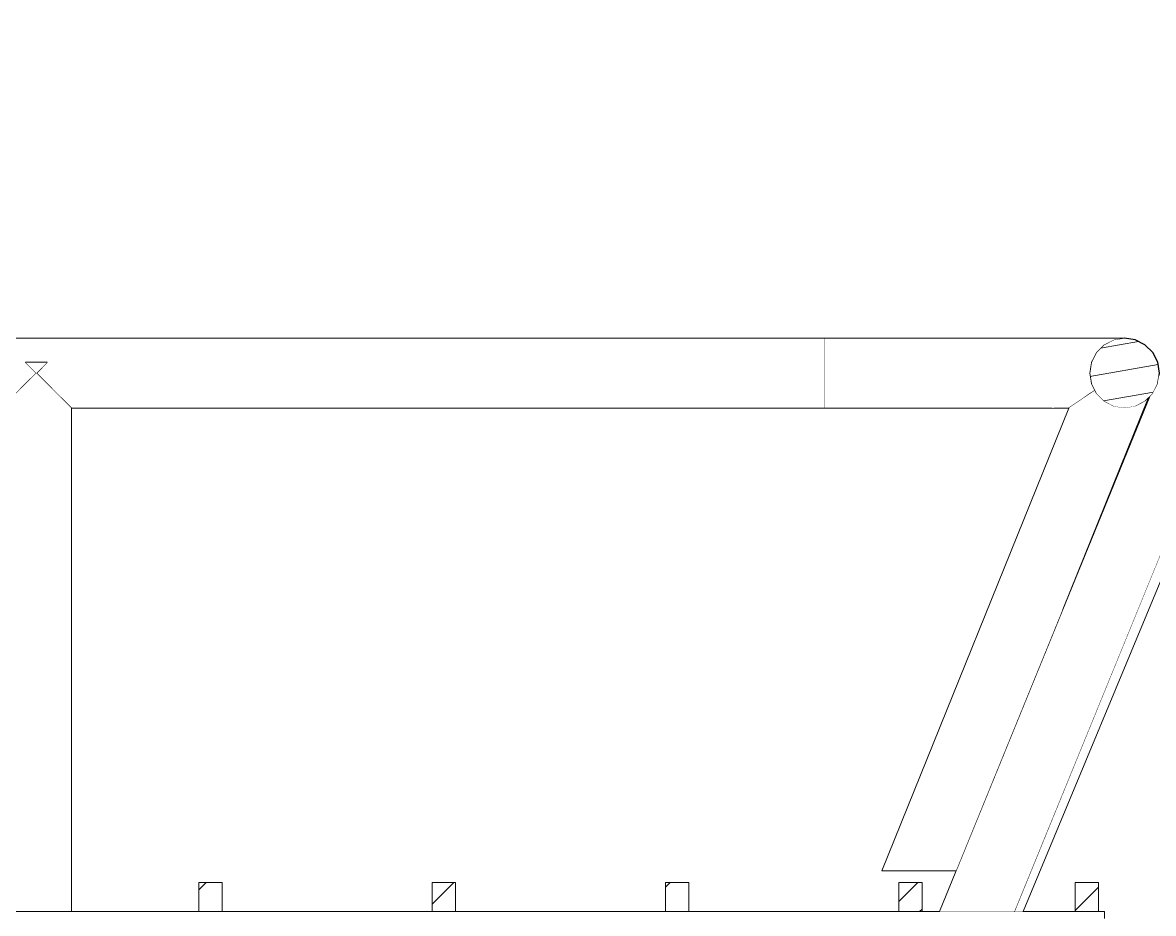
# Model space of a CAD drawing. Header units: millimetres. Extents: x -71878 to 121433, y -67383 to 83273.
# Drawn here: x 14729 to 16668, y -62705 to -61179 of the extents above; entities that cross this region are included whole.
import ezdxf

# ---------------------------------------------------------------- set-up
doc = ezdxf.new("R2010")
doc.units = ezdxf.units.MM
doc.header["$MEASUREMENT"] = 0
doc.set_wipeout_variables(frame=1)
doc.linetypes.add('Wipeout_Contour', pattern=[1000, 0, -1000])
for name, color, linetype in [('COLUMNAS', 7, 'Continuous'), ('ENTIRADO', 7, 'Continuous'), ('Vigas', 7, 'Continuous')]:
    doc.layers.add(name, color=color, linetype=linetype)
doc.layers.add('COLUMNAS_Pluma_Nº__23', color=7, linetype='Continuous', lineweight=5, true_color=0x646464)
doc.layers.add('Vigas_Pluma_Nº__23', color=7, linetype='Continuous', lineweight=5, true_color=0x646464)
doc.layers.add('ENTIRADO_Pluma_Nº__21', color=7, linetype='Continuous', lineweight=5)
doc.layers.add('Vigas_Pluma_Nº__81', color=7, linetype='Continuous', lineweight=30)
pattern_1 = [(45, (-22368.78, -65222.4), (-79.5495, 79.5495), []), (45, (-22395.3, -65195.89), (-79.5495, 79.5495), [])]

msp = doc.modelspace()

# ---------------------------------------------------------------- hatches: boundary and pattern name
at = {"layer": 'Vigas', "linetype": 'Continuous', "lineweight": 0, "true_color": 0xffffff}
h = msp.add_hatch(dxfattribs=at)
h.set_pattern_fill('WOOD_0001', style=0, pattern_type=2)
h.set_pattern_definition([(10, (-22368.785, -65222.404), (-7.81417, 44.31635), [])])
h.paths.add_polyline_path([(16557.907, -61779.333), (16560.844, -61797.874), (16569.366, -61814.6), (16582.64, -61827.874), (16599.366, -61836.396), (16617.907, -61839.332), (16636.448, -61836.396), (16653.174, -61827.874), (16666.448, -61814.6), (16674.971, -61797.874), (16677.907, -61779.333), (16674.971, -61760.791), (16666.448, -61744.065), (16653.174, -61730.791), (16636.448, -61722.269), (16617.907, -61719.332), (16599.366, -61722.269), (16582.64, -61730.791), (16569.366, -61744.065), (16560.844, -61760.791)])

# ---------------------------------------------------------------- linework, layer by layer
at = {"layer": 'ENTIRADO_Pluma_Nº__21', "linetype": 'Continuous'}
for p, q in [((15071.203, -62652.404), (15031.203, -62652.404)), ((15471.203, -62652.404), (15431.203, -62652.404)), ((15871.203, -62652.404), (15831.203, -62652.404)), ((16271.203, -62652.404), (16231.203, -62652.404)), ((16573.779, -62652.404), (16533.779, -62652.404))]:
    msp.add_line(p, q, dxfattribs=at)
at = {"layer": 'Vigas_Pluma_Nº__81', "linetype": 'Continuous', "flags": 128}
msp.add_lwpolyline([(16557.907, -61779.333), (16560.844, -61797.874), (16569.366, -61814.6), (16582.64, -61827.874), (16599.366, -61836.396), (16617.907, -61839.332), (16636.448, -61836.396), (16653.174, -61827.874), (16666.448, -61814.6), (16674.971, -61797.874), (16677.907, -61779.333), (16674.971, -61760.791), (16666.448, -61744.065), (16653.174, -61730.791), (16636.448, -61722.269), (16617.907, -61719.332), (16599.366, -61722.269), (16582.64, -61730.791), (16569.366, -61744.065), (16560.844, -61760.791)], close=True, dxfattribs=at)

# ---------------------------------------------------------------- wipeouts: each hides what was drawn before it
at = {"color": 254, "linetype": 'Wipeout_Contour', "lineweight": 0, "ltscale": 148965.968866}
msp.add_wipeout([(14684.504, -61779.333), (14684.504, -61797.874), (14734.217, -61797.874), (14752.758, -61779.333)], dxfattribs=at).dxf.layer = 'Vigas'
at = {"color": 254, "linetype": 'Wipeout_Contour', "lineweight": 0, "ltscale": 156135.241499}
msp.add_wipeout([(16584.026, -62705.341), (16584.026, -62713.863), (16584.094, -62713.863), (16584.094, -62705.341)], dxfattribs=at).dxf.layer = 'Vigas'

# ---------------------------------------------------------------- next in the draw order: wipeouts: each hides what was drawn before it
at = {"color": 254, "linetype": 'Wipeout_Contour', "lineweight": 0, "ltscale": 223348.804012}
msp.add_wipeout([(14684.504, -61809.719), (14684.504, -61811.184), (14687.919, -61814.599), (14717.491, -61814.599), (14734.217, -61797.874), (14684.504, -61797.874)], dxfattribs=at).dxf.layer = 'Vigas'
at = {"color": 254, "linetype": 'Wipeout_Contour', "lineweight": 0, "ltscale": 155408.809512}
msp.add_wipeout([(16102.795, -61779.333), (16102.791, -61797.874), (16560.841, -61797.855), (16560.698, -61796.955)], dxfattribs=at).dxf.layer = 'Vigas'
at = {"color": 254, "linetype": 'Wipeout_Contour', "lineweight": 0, "ltscale": 156136.717725}
msp.add_wipeout([(16584.026, -62702.404), (16584.026, -62705.341), (16584.094, -62705.341), (16584.094, -62702.404)], dxfattribs=at).dxf.layer = 'Vigas'

# ---------------------------------------------------------------- next in the draw order: linework, layer by layer
at = {"layer": 'Vigas_Pluma_Nº__23', "linetype": 'Continuous'}
for p, q in [((14717.491, -61814.599), (14734.217, -61797.874)), ((16584.026, -62702.404), (16584.094, -62702.404)), ((16584.094, -62702.404), (16584.094, -62705.341)), ((16584.094, -62705.341), (16584.094, -62713.863))]:
    msp.add_line(p, q, dxfattribs=at)

# ---------------------------------------------------------------- next in the draw order: wipeouts: each hides what was drawn before it
at = {"color": 254, "linetype": 'Wipeout_Contour', "lineweight": 0, "ltscale": 155410.069471}
msp.add_wipeout([(16102.791, -61760.791), (16102.795, -61779.333), (16557.907, -61779.333), (16558.214, -61777.396)], dxfattribs=at).dxf.layer = 'Vigas'
at = {"color": 254, "linetype": 'Wipeout_Contour', "lineweight": 0, "ltscale": 116323.263468}
msp.add_wipeout([(16559.252, -61814.57), (16102.791, -61797.874), (16102.78, -61814.6)], dxfattribs=at).dxf.layer = 'Vigas'

# ---------------------------------------------------------------- next in the draw order: wipeouts: each hides what was drawn before it
at = {"color": 254, "linetype": 'Wipeout_Contour', "lineweight": 0, "ltscale": 155431.934144}
msp.add_wipeout([(16102.78, -61744.065), (16102.791, -61760.791), (16560.844, -61760.791), (16569.366, -61744.065)], dxfattribs=at).dxf.layer = 'Vigas'
at = {"color": 254, "linetype": 'Wipeout_Contour', "lineweight": 0, "ltscale": 116783.458255}
msp.add_wipeout([(16102.795, -61779.333), (16560.698, -61796.955), (16557.907, -61779.333)], dxfattribs=at).dxf.layer = 'Vigas'
at = {"color": 254, "linetype": 'Wipeout_Contour', "lineweight": 0, "ltscale": 116299.824241}
msp.add_wipeout([(16102.763, -61827.874), (16539.571, -61827.849), (16102.78, -61814.6)], dxfattribs=at).dxf.layer = 'Vigas'

# ---------------------------------------------------------------- next in the draw order: wipeouts: each hides what was drawn before it
at = {"color": 254, "linetype": 'Wipeout_Contour', "lineweight": 0, "ltscale": 155458.992882}
msp.add_wipeout([(16102.763, -61730.791), (16102.78, -61744.065), (16569.366, -61744.065), (16582.64, -61730.791)], dxfattribs=at).dxf.layer = 'Vigas'
at = {"color": 254, "linetype": 'Wipeout_Contour', "lineweight": 0, "ltscale": 116788.919103}
msp.add_wipeout([(16102.791, -61760.791), (16558.214, -61777.396), (16560.844, -61760.791)], dxfattribs=at).dxf.layer = 'Vigas'
at = {"color": 254, "linetype": 'Wipeout_Contour', "lineweight": 0, "ltscale": 194943.994193}
msp.add_wipeout([(16560.841, -61797.855), (16102.791, -61797.874), (16559.252, -61814.57), (16566.769, -61809.502), (16560.844, -61797.874)], dxfattribs=at).dxf.layer = 'Vigas'
at = {"color": 254, "linetype": 'Wipeout_Contour', "lineweight": 0, "ltscale": 233341.208649}
msp.add_wipeout([(16102.741, -61836.396), (16102.717, -61839.332), (16522.574, -61839.327), (16509.004, -61839.233), (16498.91, -61839.233), (16508.73, -61839.231)], dxfattribs=at).dxf.layer = 'Vigas'

# ---------------------------------------------------------------- next in the draw order: linework, layer by layer
at = {"layer": 'Vigas_Pluma_Nº__23', "linetype": 'Continuous'}
for p, q in [((16102.791, -61760.791), (16102.78, -61744.065)), ((16102.795, -61779.333), (16102.791, -61760.791)), ((16102.791, -61797.874), (16102.795, -61779.333))]:
    msp.add_line(p, q, dxfattribs=at)

# ---------------------------------------------------------------- next in the draw order: wipeouts: each hides what was drawn before it
at = {"color": 254, "linetype": 'Wipeout_Contour', "lineweight": 0, "ltscale": 155492.753571}
msp.add_wipeout([(16102.741, -61722.269), (16102.763, -61730.791), (16582.64, -61730.791), (16599.366, -61722.269)], dxfattribs=at).dxf.layer = 'Vigas'
at = {"color": 254, "linetype": 'Wipeout_Contour', "lineweight": 0, "ltscale": 116284.53676}
msp.add_wipeout([(16526.932, -61836.38), (16102.763, -61827.874), (16102.741, -61836.396)], dxfattribs=at).dxf.layer = 'Vigas'

# ---------------------------------------------------------------- next in the draw order: wipeouts: each hides what was drawn before it
at = {"color": 254, "linetype": 'Wipeout_Contour', "lineweight": 0, "ltscale": 155529.905228}
msp.add_wipeout([(16617.915, -61719.332), (16102.717, -61719.332), (16102.741, -61722.269), (16599.366, -61722.269)], dxfattribs=at).dxf.layer = 'Vigas'
at = {"color": 254, "linetype": 'Wipeout_Contour', "lineweight": 0, "ltscale": 233911.394843}
msp.add_wipeout([(16102.78, -61814.6), (16539.571, -61827.849), (16540.493, -61827.226), (16527.035, -61827.231), (16540.515, -61827.212), (16559.252, -61814.57)], dxfattribs=at).dxf.layer = 'Vigas'

# ---------------------------------------------------------------- next in the draw order: linework, layer by layer
at = {"layer": 'Vigas_Pluma_Nº__23', "linetype": 'Continuous'}
for p, q in [((16102.717, -61719.332), (16102.716, -61719.373)), ((16102.741, -61722.269), (16102.717, -61719.332)), ((16617.923, -61719.332), (16102.717, -61719.332)), ((16617.923, -61719.332), (16601.368, -61719.332)), ((16102.763, -61730.791), (16102.741, -61722.269)), ((16102.78, -61744.065), (16102.763, -61730.791)), ((16102.78, -61814.6), (16102.791, -61797.874)), ((16559.252, -61814.57), (16559.253, -61814.569)), ((16566.766, -61809.504), (16566.769, -61809.502))]:
    msp.add_line(p, q, dxfattribs=at)

# ---------------------------------------------------------------- next in the draw order: wipeouts: each hides what was drawn before it
at = {"color": 254, "linetype": 'Wipeout_Contour', "lineweight": 0, "ltscale": 194612.572137}
msp.add_wipeout([(16505.534, -61836.381), (16102.741, -61836.396), (16498.839, -61839.162), (16459.033, -61836.393), (16466.068, -61836.393)], dxfattribs=at).dxf.layer = 'Vigas'
at = {"color": 254, "linetype": 'Wipeout_Contour', "lineweight": 0, "ltscale": 117164.688927}
msp.add_wipeout([(16539.262, -61827.849), (16537.511, -61827.849), (16537.752, -61827.851)], dxfattribs=at).dxf.layer = 'Vigas'

# ---------------------------------------------------------------- next in the draw order: wipeouts: each hides what was drawn before it
at = {"color": 254, "linetype": 'Wipeout_Contour', "lineweight": 0, "ltscale": 151821.310796}
msp.add_wipeout([(14734.217, -61760.791), (14771.299, -61760.791), (16102.783, -61748.731), (16102.783, -61748.64)], dxfattribs=at).dxf.layer = 'Vigas'
at = {"color": 254, "linetype": 'Wipeout_Contour', "lineweight": 0, "ltscale": 117100.869188}
msp.add_wipeout([(16522.715, -61839.232), (16509.005, -61839.233), (16522.574, -61839.327)], dxfattribs=at).dxf.layer = 'Vigas'

# ---------------------------------------------------------------- next in the draw order: wipeouts: each hides what was drawn before it
at = {"color": 254, "linetype": 'Wipeout_Contour', "lineweight": 0, "ltscale": 151612.476284}
msp.add_wipeout([(14644.672, -61730.791), (14644.677, -61744.065), (16102.78, -61744.065), (16102.763, -61730.792)], dxfattribs=at).dxf.layer = 'Vigas'
at = {"color": 254, "linetype": 'Wipeout_Contour', "lineweight": 0, "ltscale": 260504.357518}
msp.add_wipeout([(14734.217, -61760.791), (14644.68, -61760.791), (14644.681, -61779.333), (14654.314, -61779.333), (14684.504, -61761.721), (14684.504, -61779.333), (14752.758, -61779.333)], dxfattribs=at).dxf.layer = 'Vigas'
at = {"color": 254, "linetype": 'Wipeout_Contour', "lineweight": 0, "ltscale": 116680.642851}
msp.add_wipeout([(16102.763, -61827.874), (16512.892, -61836.099), (16514.542, -61827.85)], dxfattribs=at).dxf.layer = 'Vigas'

# ---------------------------------------------------------------- next in the draw order: linework, layer by layer
at = {"layer": 'Vigas_Pluma_Nº__23', "linetype": 'Continuous'}
for p, q in [((16102.763, -61827.874), (16102.78, -61814.6)), ((16102.717, -61839.332), (16102.741, -61836.396)), ((16102.741, -61836.396), (16102.763, -61827.874)), ((16102.716, -61839.293), (16102.717, -61839.332)), ((16497.082, -61839.328), (16102.717, -61839.332))]:
    msp.add_line(p, q, dxfattribs=at)

# ---------------------------------------------------------------- next in the draw order: wipeouts: each hides what was drawn before it
at = {"color": 254, "linetype": 'Wipeout_Contour', "lineweight": 0, "ltscale": 151616.44153}
msp.add_wipeout([(14644.667, -61722.269), (14644.672, -61730.791), (16102.763, -61730.791), (16102.741, -61722.269)], dxfattribs=at).dxf.layer = 'Vigas'
at = {"color": 254, "linetype": 'Wipeout_Contour', "lineweight": 0, "ltscale": 151834.254719}
msp.add_wipeout([(14752.758, -61779.333), (16102.795, -61779.333), (16102.791, -61760.791), (14771.299, -61760.791)], dxfattribs=at).dxf.layer = 'Vigas'

# ---------------------------------------------------------------- next in the draw order: wipeouts: each hides what was drawn before it
at = {"color": 254, "linetype": 'Wipeout_Contour', "lineweight": 0, "ltscale": 151618.499049}
msp.add_wipeout([(14644.66, -61719.332), (14644.667, -61722.269), (16102.741, -61722.269), (16102.717, -61719.332)], dxfattribs=at).dxf.layer = 'Vigas'
at = {"color": 254, "linetype": 'Wipeout_Contour', "lineweight": 0, "ltscale": 151608.176851}
msp.add_wipeout([(14644.677, -61744.065), (14644.68, -61760.791), (16102.783, -61748.432), (16102.78, -61744.065)], dxfattribs=at).dxf.layer = 'Vigas'
at = {"color": 254, "linetype": 'Wipeout_Contour', "lineweight": 0, "ltscale": 226482.667902}
msp.add_wipeout([(16102.791, -61797.874), (14771.299, -61797.874), (14788.025, -61814.597), (14788.025, -61814.576), (14788.036, -61814.597), (16102.779, -61814.576)], dxfattribs=at).dxf.layer = 'Vigas'
at = {"color": 254, "linetype": 'Wipeout_Contour', "lineweight": 0, "ltscale": 151907.816694}
msp.add_wipeout([(14809.822, -61836.396), (14812.758, -61839.332), (16102.717, -61839.332), (16102.741, -61836.394)], dxfattribs=at).dxf.layer = 'Vigas'

# ---------------------------------------------------------------- next in the draw order: linework, layer by layer
at = {"layer": 'Vigas_Pluma_Nº__23', "linetype": 'Continuous'}
msp.add_line((16102.717, -61719.332), (14644.66, -61719.332), dxfattribs=at)

# ---------------------------------------------------------------- next in the draw order: wipeouts: each hides what was drawn before it
at = {"color": 254, "linetype": 'Wipeout_Contour', "lineweight": 0, "ltscale": 114555.579194}
msp.add_wipeout([(14771.299, -61760.791), (16102.791, -61760.791), (16102.783, -61748.731)], dxfattribs=at).dxf.layer = 'Vigas'
at = {"color": 254, "linetype": 'Wipeout_Contour', "lineweight": 0, "ltscale": 265047.122989}
msp.add_wipeout([(16102.794, -61779.333), (14752.758, -61779.333), (14771.299, -61797.874), (14771.299, -61797.834), (14771.312, -61797.874), (16102.791, -61797.874), (16102.792, -61794.745)], dxfattribs=at).dxf.layer = 'Vigas'
at = {"color": 254, "linetype": 'Wipeout_Contour', "lineweight": 0, "ltscale": 350806.114389}
msp.add_wipeout([(16105.692, -61839.332), (16522.572, -61839.332), (16526.927, -61836.393), (16459.033, -61836.393), (16498.839, -61839.162), (16508.73, -61839.231), (16498.91, -61839.233), (16522.715, -61839.232), (16522.574, -61839.327)], dxfattribs=at).dxf.layer = 'Vigas'

# ---------------------------------------------------------------- next in the draw order: linework, layer by layer
at = {"layer": 'Vigas_Pluma_Nº__23', "linetype": 'Continuous'}
for p, q in [((14734.217, -61797.874), (14752.758, -61779.333)), ((14752.758, -61779.333), (14771.299, -61797.874))]:
    msp.add_line(p, q, dxfattribs=at)

# ---------------------------------------------------------------- next in the draw order: wipeouts: each hides what was drawn before it
at = {"color": 254, "linetype": 'Wipeout_Contour', "lineweight": 0, "ltscale": 151695.231144}
msp.add_wipeout([(14644.68, -61760.791), (14734.217, -61760.791), (16102.783, -61748.64), (16102.783, -61748.432)], dxfattribs=at).dxf.layer = 'Vigas'
at = {"color": 254, "linetype": 'Wipeout_Contour', "lineweight": 0, "ltscale": 114565.758928}
msp.add_wipeout([(16102.763, -61827.866), (14801.299, -61827.873), (16102.746, -61834.299)], dxfattribs=at).dxf.layer = 'Vigas'
at = {"color": 254, "linetype": 'Wipeout_Contour', "lineweight": 0, "ltscale": 234242.379566}
msp.add_wipeout([(16514.539, -61827.864), (16512.892, -61836.099), (16526.932, -61836.38), (16524.245, -61836.38), (16526.927, -61836.393), (16539.564, -61827.864)], dxfattribs=at).dxf.layer = 'Vigas'

# ---------------------------------------------------------------- next in the draw order: linework, layer by layer
at = {"layer": 'Vigas_Pluma_Nº__23', "linetype": 'Continuous'}
for p, q in [((14752.758, -61779.333), (14734.217, -61760.791)), ((14771.299, -61760.791), (14752.758, -61779.333))]:
    msp.add_line(p, q, dxfattribs=at)

# ---------------------------------------------------------------- next in the draw order: wipeouts: each hides what was drawn before it
at = {"color": 254, "linetype": 'Wipeout_Contour', "lineweight": 0, "ltscale": 114555.814603}
msp.add_wipeout([(16102.78, -61814.576), (14788.025, -61814.597), (16102.767, -61824.556)], dxfattribs=at).dxf.layer = 'Vigas'
at = {"color": 254, "linetype": 'Wipeout_Contour', "lineweight": 0, "ltscale": 273401.900126}
msp.add_wipeout([(16540.515, -61827.212), (16527.035, -61827.231), (16540.493, -61827.226), (16539.571, -61827.849), (16537.752, -61827.851), (16539.564, -61827.864), (16559.252, -61814.57)], dxfattribs=at).dxf.layer = 'Vigas'

# ---------------------------------------------------------------- next in the draw order: linework, layer by layer
at = {"layer": 'Vigas_Pluma_Nº__23', "linetype": 'Continuous'}
msp.add_line((16566.766, -61809.497), (16559.253, -61814.568), dxfattribs=at)

# ---------------------------------------------------------------- next in the draw order: wipeouts: each hides what was drawn before it
at = {"color": 254, "linetype": 'Wipeout_Contour', "lineweight": 0, "ltscale": 111865.066917}
msp.add_wipeout([(14771.299, -61760.791), (14752.758, -61760.791), (14752.758, -61779.333)], dxfattribs=at).dxf.layer = 'COLUMNAS'
at = {"color": 254, "linetype": 'Wipeout_Contour', "lineweight": 0, "ltscale": 151897.84438}
msp.add_wipeout([(14801.299, -61827.873), (14809.822, -61836.396), (16102.74, -61836.394), (16102.746, -61834.299)], dxfattribs=at).dxf.layer = 'Vigas'
at = {"color": 254, "linetype": 'Wipeout_Contour', "lineweight": 0, "ltscale": 156086.047153}
msp.add_wipeout([(16505.534, -61836.381), (16466.068, -61836.393), (16526.927, -61836.393), (16524.246, -61836.38)], dxfattribs=at).dxf.layer = 'Vigas'

# ---------------------------------------------------------------- next in the draw order: linework, layer by layer
at = {"layer": 'Vigas_Pluma_Nº__23', "linetype": 'Continuous'}
for p, q in [((16102.717, -61839.332), (14812.758, -61839.332)), ((16522.572, -61839.332), (16497.082, -61839.332))]:
    msp.add_line(p, q, dxfattribs=at)

# ---------------------------------------------------------------- next in the draw order: wipeouts: each hides what was drawn before it
at = {"color": 254, "linetype": 'Wipeout_Contour', "lineweight": 0, "ltscale": 151879.767421}
msp.add_wipeout([(14788.025, -61814.597), (14801.299, -61827.873), (16102.763, -61827.866), (16102.767, -61824.556)], dxfattribs=at).dxf.layer = 'Vigas'
at = {"color": 254, "linetype": 'Wipeout_Contour', "lineweight": 0, "ltscale": 156172.758007}
msp.add_wipeout([(16514.539, -61827.864), (16539.564, -61827.864), (16537.511, -61827.849), (16514.542, -61827.85)], dxfattribs=at).dxf.layer = 'Vigas'

# ---------------------------------------------------------------- next in the draw order: linework, layer by layer
at = {"layer": 'Vigas_Pluma_Nº__23', "linetype": 'Continuous'}
for p, q in [((14771.299, -61797.874), (14788.025, -61814.597)), ((14788.025, -61814.597), (14801.299, -61827.873)), ((16559.253, -61814.568), (16539.564, -61827.864)), ((14801.299, -61827.873), (14809.822, -61836.396)), ((14809.822, -61836.396), (14812.758, -61839.332)), ((16526.927, -61836.393), (16522.572, -61839.332)), ((16539.564, -61827.864), (16526.927, -61836.393))]:
    msp.add_line(p, q, dxfattribs=at)

# ---------------------------------------------------------------- next in the draw order: wipeouts: each hides what was drawn before it
at = {"color": 254, "linetype": 'Wipeout_Contour', "lineweight": 0, "ltscale": 111938.731158}
msp.add_wipeout([(14788.025, -61814.597), (14788.036, -61814.598), (14788.025, -61814.576)], dxfattribs=at).dxf.layer = 'COLUMNAS'
at = {"color": 254, "linetype": 'Wipeout_Contour', "lineweight": 0, "ltscale": 149198.362851}
msp.add_wipeout([(14812.753, -61839.327), (14809.822, -61836.396), (14809.822, -62702.404), (14812.758, -62702.404)], dxfattribs=at).dxf.layer = 'COLUMNAS'
at = {"color": 254, "linetype": 'Wipeout_Contour', "lineweight": 0, "ltscale": 194913.962497}
msp.add_wipeout([(16328.407, -62632.404), (16329.513, -62632.404), (16512.615, -62184.314), (16658.966, -61822.082), (16653.652, -61827.396)], dxfattribs=at).dxf.layer = 'COLUMNAS'

# ---------------------------------------------------------------- next in the draw order: wipeouts: each hides what was drawn before it
at = {"color": 254, "linetype": 'Wipeout_Contour', "lineweight": 0, "ltscale": 149176.561157}
msp.add_wipeout([(14809.822, -61836.396), (14801.299, -61827.873), (14801.299, -62702.404), (14809.822, -62702.404)], dxfattribs=at).dxf.layer = 'COLUMNAS'
at = {"color": 254, "linetype": 'Wipeout_Contour', "lineweight": 0, "ltscale": 195054.748773}
msp.add_wipeout([(16319.216, -62632.404), (16328.407, -62632.404), (16653.652, -61827.396), (16653.174, -61827.874), (16641.958, -61833.588)], dxfattribs=at).dxf.layer = 'COLUMNAS'

# ---------------------------------------------------------------- next in the draw order: linework, layer by layer
at = {"layer": 'COLUMNAS_Pluma_Nº__23', "linetype": 'Continuous'}
msp.add_line((14812.758, -61839.33), (14812.758, -62702.404), dxfattribs=at)

# ---------------------------------------------------------------- next in the draw order: wipeouts: each hides what was drawn before it
at = {"color": 254, "linetype": 'Wipeout_Contour', "lineweight": 0, "ltscale": 149135.092489}
msp.add_wipeout([(14801.299, -61827.873), (14788.025, -61814.597), (14788.025, -62702.404), (14801.299, -62702.404)], dxfattribs=at).dxf.layer = 'COLUMNAS'
at = {"color": 254, "linetype": 'Wipeout_Contour', "lineweight": 0, "ltscale": 194985.26027}
msp.add_wipeout([(16625.828, -61838.079), (16304.899, -62632.404), (16319.216, -62632.404), (16641.958, -61833.588), (16636.448, -61836.396)], dxfattribs=at).dxf.layer = 'COLUMNAS'

# ---------------------------------------------------------------- next in the draw order: wipeouts: each hides what was drawn before it
at = {"color": 254, "linetype": 'Wipeout_Contour', "lineweight": 0, "ltscale": 149078.027818}
msp.add_wipeout([(14771.299, -61797.874), (14771.299, -62702.404), (14788.025, -62702.404), (14788.025, -61814.597)], dxfattribs=at).dxf.layer = 'COLUMNAS'
at = {"color": 254, "linetype": 'Wipeout_Contour', "lineweight": 0, "ltscale": 194899.990396}
msp.add_wipeout([(16607.921, -61837.75), (16286.859, -62632.404), (16304.899, -62632.404), (16625.828, -61838.079), (16617.915, -61839.332)], dxfattribs=at).dxf.layer = 'COLUMNAS'

# ---------------------------------------------------------------- next in the draw order: wipeouts: each hides what was drawn before it
at = {"color": 254, "linetype": 'Wipeout_Contour', "lineweight": 0, "ltscale": 111893.360747}
msp.add_wipeout([(14771.312, -61797.874), (14771.299, -61797.834), (14771.299, -61797.874)], dxfattribs=at).dxf.layer = 'COLUMNAS'
at = {"color": 254, "linetype": 'Wipeout_Contour', "lineweight": 0, "ltscale": 194808.988644}
msp.add_wipeout([(16266.862, -62632.404), (16286.859, -62632.404), (16607.921, -61837.75), (16599.366, -61836.396), (16590.331, -61831.792)], dxfattribs=at).dxf.layer = 'COLUMNAS'

# ---------------------------------------------------------------- next in the draw order: wipeouts: each hides what was drawn before it
at = {"color": 254, "linetype": 'Wipeout_Contour', "lineweight": 0, "ltscale": 149010.962215}
msp.add_wipeout([(14771.299, -61797.874), (14752.758, -61779.333), (14752.758, -62702.404), (14771.299, -62702.404)], dxfattribs=at).dxf.layer = 'COLUMNAS'
at = {"color": 254, "linetype": 'Wipeout_Contour', "lineweight": 0, "ltscale": 194721.875557}
msp.add_wipeout([(16246.865, -62632.404), (16266.862, -62632.404), (16590.331, -61831.792), (16582.64, -61827.874), (16575.003, -61820.236)], dxfattribs=at).dxf.layer = 'COLUMNAS'

# ---------------------------------------------------------------- next in the draw order: wipeouts: each hides what was drawn before it
at = {"color": 254, "linetype": 'Wipeout_Contour', "lineweight": 0, "ltscale": 111827.149386}
msp.add_wipeout([(14734.217, -61760.791), (14752.758, -61779.333), (14752.758, -61760.791)], dxfattribs=at).dxf.layer = 'COLUMNAS'
at = {"color": 254, "linetype": 'Wipeout_Contour', "lineweight": 0, "ltscale": 233726.809009}
msp.add_wipeout([(16228.826, -62632.404), (16246.865, -62632.404), (16575.003, -61820.236), (16569.366, -61814.6), (16566.769, -61809.502), (16559.252, -61814.57)], dxfattribs=at).dxf.layer = 'COLUMNAS'

# ---------------------------------------------------------------- next in the draw order: linework, layer by layer
at = {"layer": 'COLUMNAS_Pluma_Nº__23', "linetype": 'Continuous'}
for p, q in [((14752.758, -61760.791), (14734.217, -61760.791)), ((14771.299, -61760.791), (14752.758, -61760.791))]:
    msp.add_line(p, q, dxfattribs=at)

# ---------------------------------------------------------------- next in the draw order: wipeouts: each hides what was drawn before it
at = {"color": 254, "linetype": 'Wipeout_Contour', "lineweight": 0, "ltscale": 148937.040099}
msp.add_wipeout([(14752.758, -61779.333), (14734.217, -61797.874), (14734.217, -62702.404), (14752.758, -62702.404)], dxfattribs=at).dxf.layer = 'COLUMNAS'
at = {"color": 254, "linetype": 'Wipeout_Contour', "lineweight": 0, "ltscale": 155487.614168}
msp.add_wipeout([(16214.509, -62632.404), (16228.826, -62632.404), (16559.252, -61814.57), (16539.564, -61827.864)], dxfattribs=at).dxf.layer = 'COLUMNAS'

# ---------------------------------------------------------------- next in the draw order: wipeouts: each hides what was drawn before it
at = {"color": 254, "linetype": 'Wipeout_Contour', "lineweight": 0, "ltscale": 148863.494408}
msp.add_wipeout([(14734.217, -61797.874), (14717.491, -61814.599), (14717.491, -62702.404), (14734.217, -62702.404)], dxfattribs=at).dxf.layer = 'COLUMNAS'
at = {"color": 254, "linetype": 'Wipeout_Contour', "lineweight": 0, "ltscale": 155430.053266}
msp.add_wipeout([(16205.317, -62632.404), (16214.509, -62632.404), (16539.564, -61827.864), (16526.927, -61836.393)], dxfattribs=at).dxf.layer = 'COLUMNAS'

# ---------------------------------------------------------------- next in the draw order: wipeouts: each hides what was drawn before it
at = {"color": 254, "linetype": 'Wipeout_Contour', "lineweight": 0, "ltscale": 155399.79278}
msp.add_wipeout([(16522.572, -61839.332), (16202.15, -62632.404), (16205.317, -62632.404), (16526.927, -61836.393)], dxfattribs=at).dxf.layer = 'COLUMNAS'
at = {"color": 254, "linetype": 'Wipeout_Contour', "lineweight": 0, "ltscale": 129579.534955}
msp.add_wipeout([(16584.026, -62702.404), (3263.42, -62702.404), (3263.42, -62705.341), (16584.026, -62705.341)], dxfattribs=at).dxf.layer = 'Vigas'

# ---------------------------------------------------------------- next in the draw order: hatches: boundary and pattern name
at = {"layer": 'ENTIRADO', "linetype": 'Continuous', "lineweight": 0, "true_color": 0xffffff}
h = msp.add_hatch(dxfattribs=at)
h.set_pattern_fill('STEEL_0001', style=0, pattern_type=2)
h.set_pattern_definition(pattern_1)
h.paths.add_polyline_path([(15031.203, -62652.404), (15031.203, -62702.404), (15071.203, -62702.404), (15071.203, -62652.404)])
h = msp.add_hatch(dxfattribs=at)
h.set_pattern_fill('STEEL_0001', style=0, pattern_type=2)
h.set_pattern_definition(pattern_1)
h.paths.add_polyline_path([(15431.203, -62652.404), (15431.203, -62702.404), (15471.203, -62702.404), (15471.203, -62652.404)])
h = msp.add_hatch(dxfattribs=at)
h.set_pattern_fill('STEEL_0001', style=0, pattern_type=2)
h.set_pattern_definition(pattern_1)
h.paths.add_polyline_path([(15831.203, -62652.404), (15831.203, -62702.404), (15871.203, -62702.404), (15871.203, -62652.404)])
h = msp.add_hatch(dxfattribs=at)
h.set_pattern_fill('STEEL_0001', style=0, pattern_type=2)
h.set_pattern_definition(pattern_1)
h.paths.add_polyline_path([(16231.203, -62652.404), (16231.203, -62702.404), (16271.203, -62702.404), (16271.203, -62652.404)])
h = msp.add_hatch(dxfattribs=at)
h.set_pattern_fill('STEEL_0001', style=0, pattern_type=2)
h.set_pattern_definition(pattern_1)
h.paths.add_polyline_path([(16533.779, -62652.404), (16533.779, -62702.404), (16573.779, -62702.404), (16573.779, -62652.404)])

# ---------------------------------------------------------------- next in the draw order: linework, layer by layer
at = {"layer": 'COLUMNAS_Pluma_Nº__23', "linetype": 'Continuous'}
for p, q in [((16658.966, -61822.082), (16512.614, -62184.315)), ((16522.572, -61839.332), (16202.15, -62632.404)), ((16205.317, -62632.404), (16202.15, -62632.404)), ((16214.509, -62632.404), (16205.317, -62632.404)), ((16228.826, -62632.404), (16214.509, -62632.404)), ((16246.865, -62632.404), (16228.826, -62632.404)), ((16266.862, -62632.404), (16246.865, -62632.404)), ((16286.859, -62632.404), (16266.862, -62632.404)), ((16304.899, -62632.404), (16286.859, -62632.404)), ((16319.216, -62632.404), (16304.899, -62632.404)), ((16328.407, -62632.404), (16319.216, -62632.404)), ((16329.513, -62632.404), (16328.407, -62632.404))]:
    msp.add_line(p, q, dxfattribs=at)
at = {"layer": 'ENTIRADO_Pluma_Nº__21', "linetype": 'Continuous'}
for p, q in [((15031.203, -62652.404), (15031.203, -62702.404)), ((15071.203, -62652.404), (15071.203, -62702.404)), ((15431.203, -62652.404), (15431.203, -62702.404)), ((15471.203, -62652.404), (15471.203, -62702.404)), ((15831.203, -62652.404), (15831.203, -62702.404)), ((15871.203, -62652.404), (15871.203, -62702.404)), ((16231.203, -62652.404), (16231.203, -62702.404)), ((16271.203, -62652.404), (16271.203, -62702.404)), ((16533.779, -62652.404), (16533.779, -62702.404)), ((16573.779, -62652.404), (16573.779, -62702.404)), ((15071.203, -62702.404), (15031.203, -62702.404)), ((15471.203, -62702.404), (15431.203, -62702.404)), ((15871.203, -62702.404), (15831.203, -62702.404)), ((16271.203, -62702.404), (16231.203, -62702.404)), ((16573.779, -62702.404), (16533.779, -62702.404))]:
    msp.add_line(p, q, dxfattribs=at)
at = {"layer": 'Vigas_Pluma_Nº__23', "linetype": 'Continuous'}
for p, q in [((15031.203, -62702.404), (14671.203, -62702.404)), ((15431.203, -62702.404), (15071.203, -62702.404)), ((15831.203, -62702.404), (15471.203, -62702.404)), ((16231.203, -62702.404), (15871.203, -62702.404)), ((16533.779, -62702.404), (16271.203, -62702.404)), ((16584.026, -62702.404), (16573.779, -62702.404)), ((16584.026, -62705.341), (16584.026, -62702.404)), ((16584.026, -62713.863), (16584.026, -62705.341))]:
    msp.add_line(p, q, dxfattribs=at)

# ---------------------------------------------------------------- next in the draw order: wipeouts: each hides what was drawn before it
at = {"color": 254, "linetype": 'Wipeout_Contour', "lineweight": 0, "ltscale": 158486.74509}
msp.add_wipeout([(16425.228, -62702.404), (16430.079, -62702.404), (17628.741, -59769.01), (17623.89, -59769.01)], dxfattribs=at).dxf.layer = 'COLUMNAS'

# ---------------------------------------------------------------- next in the draw order: wipeouts: each hides what was drawn before it
at = {"color": 254, "linetype": 'Wipeout_Contour', "lineweight": 0, "ltscale": 158455.821231}
msp.add_wipeout([(17613.192, -59769.01), (16414.529, -62702.404), (16425.228, -62702.404), (17623.89, -59769.01)], dxfattribs=at).dxf.layer = 'COLUMNAS'

# ---------------------------------------------------------------- next in the draw order: wipeouts: each hides what was drawn before it
at = {"color": 254, "linetype": 'Wipeout_Contour', "lineweight": 0, "ltscale": 158403.723108}
msp.add_wipeout([(17597.693, -59769.01), (16399.031, -62702.404), (16414.529, -62702.404), (17613.192, -59769.01)], dxfattribs=at).dxf.layer = 'COLUMNAS'

# ---------------------------------------------------------------- next in the draw order: wipeouts: each hides what was drawn before it
at = {"color": 254, "linetype": 'Wipeout_Contour', "lineweight": 0, "ltscale": 158335.551139}
msp.add_wipeout([(16380.25, -62702.404), (16399.031, -62702.404), (17597.693, -59769.01), (17578.912, -59769.01)], dxfattribs=at).dxf.layer = 'COLUMNAS'

# ---------------------------------------------------------------- next in the draw order: wipeouts: each hides what was drawn before it
at = {"color": 254, "linetype": 'Wipeout_Contour', "lineweight": 0, "ltscale": 158257.97864}
msp.add_wipeout([(17558.687, -59769.01), (16360.024, -62702.404), (16380.25, -62702.404), (17578.912, -59769.01)], dxfattribs=at).dxf.layer = 'COLUMNAS'

# ---------------------------------------------------------------- next in the draw order: wipeouts: each hides what was drawn before it
at = {"color": 254, "linetype": 'Wipeout_Contour', "lineweight": 0, "ltscale": 439888.008213}
msp.add_wipeout([(16340.334, -62702.404), (16360.024, -62702.404), (17558.687, -59769.01), (17538.997, -59769.01), (17522.659, -59808.992), (17523.412, -59810.469), (17526.348, -59829.01), (17523.412, -59847.551), (17514.889, -59864.277), (17501.615, -59877.551), (17492.811, -59882.037)], dxfattribs=at).dxf.layer = 'COLUMNAS'

# ---------------------------------------------------------------- next in the draw order: wipeouts: each hides what was drawn before it
at = {"color": 254, "linetype": 'Wipeout_Contour', "lineweight": 0, "ltscale": 198189.086989}
msp.add_wipeout([(17473.176, -59887.929), (16323.107, -62702.404), (16340.334, -62702.404), (17492.811, -59882.037), (17484.889, -59886.074)], dxfattribs=at).dxf.layer = 'COLUMNAS'

# ---------------------------------------------------------------- next in the draw order: wipeouts: each hides what was drawn before it
at = {"color": 254, "linetype": 'Wipeout_Contour', "lineweight": 0, "ltscale": 198106.824957}
msp.add_wipeout([(16310.029, -62702.404), (16323.107, -62702.404), (17473.176, -59887.929), (17466.348, -59889.01), (17460.063, -59888.015)], dxfattribs=at).dxf.layer = 'COLUMNAS'

# ---------------------------------------------------------------- next in the draw order: wipeouts: each hides what was drawn before it
at = {"color": 254, "linetype": 'Wipeout_Contour', "lineweight": 0, "ltscale": 314631.947662}
msp.add_wipeout([(16664.271, -61816.777), (16302.38, -62702.404), (16310.029, -62702.404), (17460.063, -59888.015), (17452.879, -59886.877), (16676.854, -61785.984), (16674.971, -61797.874), (16666.448, -61814.6)], dxfattribs=at).dxf.layer = 'COLUMNAS'

# ---------------------------------------------------------------- next in the draw order: wipeouts: each hides what was drawn before it
at = {"color": 254, "linetype": 'Wipeout_Contour', "lineweight": 0, "ltscale": 155864.901171}
msp.add_wipeout([(16661.784, -61819.264), (16300.909, -62702.404), (16302.38, -62702.404), (16664.271, -61816.777)], dxfattribs=at).dxf.layer = 'COLUMNAS'

# ---------------------------------------------------------------- next in the draw order: linework, layer by layer
at = {"layer": 'COLUMNAS_Pluma_Nº__23', "linetype": 'Continuous'}
for p, q in [((17628.741, -59769.01), (16430.079, -62702.404)), ((16661.784, -61819.264), (16300.909, -62702.404))]:
    msp.add_line(p, q, dxfattribs=at)

# ---------------------------------------------------------------- next in the draw order: wipeouts: each hides what was drawn before it
at = {"color": 254, "linetype": 'Wipeout_Contour', "lineweight": 0, "ltscale": 279724.422697}
msp.add_wipeout([(17661.047, -59769.01), (16442.846, -62702.404), (16444.362, -62702.404), (17644.498, -59812.508), (17644.821, -59810.469), (17647.653, -59804.911), (17662.562, -59769.01)], dxfattribs=at).dxf.layer = 'COLUMNAS'

# ---------------------------------------------------------------- next in the draw order: wipeouts: each hides what was drawn before it
at = {"color": 254, "linetype": 'Wipeout_Contour', "lineweight": 0, "ltscale": 158570.569813}
msp.add_wipeout([(17653.342, -59769.01), (16435.142, -62702.404), (16442.846, -62702.404), (17661.047, -59769.01)], dxfattribs=at).dxf.layer = 'COLUMNAS'

# ---------------------------------------------------------------- next in the draw order: wipeouts: each hides what was drawn before it
at = {"color": 254, "linetype": 'Wipeout_Contour', "lineweight": 0, "ltscale": 198008.620714}
msp.add_wipeout([(16925.65, -61489.631), (16430.079, -62702.404), (16435.142, -62702.404), (17653.342, -59769.01), (17640.202, -59769.01)], dxfattribs=at).dxf.layer = 'COLUMNAS'

# ---------------------------------------------------------------- next in the draw order: linework, layer by layer
at = {"layer": 'COLUMNAS_Pluma_Nº__23', "linetype": 'Continuous'}
msp.add_line((17644.498, -59812.508), (16444.362, -62702.404), dxfattribs=at)

doc.saveas('drawing.dxf')
